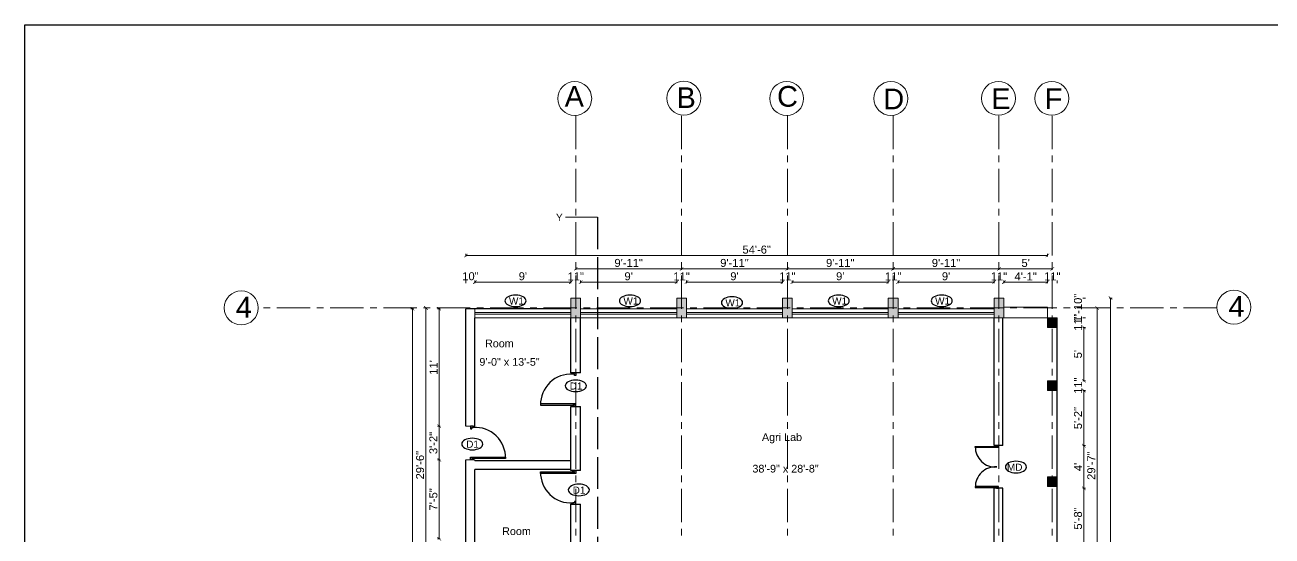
# Model space of a CAD drawing. Header units: inches. Extents: x -6800 to 96653, y -25814 to 17379.
# Drawn here: x 71312 to 72715, y -5729 to -5153 of the extents above; entities that cross this region are included whole.
import ezdxf

# ---------------------------------------------------------------- set-up
doc = ezdxf.new("R2010")
doc.units = ezdxf.units.IN
doc.header["$MEASUREMENT"] = 0
doc.header["$PDMODE"] = 34
doc.linetypes.add('ACAD_ISO02W100', pattern=[15, 12, -3])
doc.linetypes.add('CENTER', pattern=[2, 1.25, -0.25, 0.25, -0.25])
for name, color, linetype, lineweight in [('Cent line', 54, 'CENTER', 9), ('dimension', 50, 'Continuous', 20), ('dimension @ 1', 50, 'Continuous', 20), ('Door', 20, 'Continuous', 20), ('passage', 42, 'Continuous', 20), ('Sec line', 7, 'ACAD_ISO02W100', 13), ('Stairs', 60, 'Continuous', 13), ('text', 31, 'Continuous', 13), ('Wall', 90, 'Continuous', 30), ('Win ele', 211, 'Continuous', 15), ('Window', 140, 'Continuous', 13)]:
    doc.layers.add(name, color=color, linetype=linetype, lineweight=lineweight)
doc.styles.get("Standard").update_dxf_attribs({"font": 'arial.ttf'})
doc.dimstyles.get("Standard").update_dxf_attribs({"dimtxt": 7, "dimasz": 4, "dimexe": 2, "dimexo": 2, "dimgap": 2, "dimtad": 1, "dimdec": 0, "dimzin": 0, "dimdsep": 46, "dimlunit": 4, "dimtxsty": 'Standard', "dimblk": 'ARCHTICK', "dimcen": 0.25, "dimclrd": 256, "dimclre": 256, "dimclrt": 256, "dimadec": 0, "dimazin": 0, "dimtfac": 1, "dimtdec": 0, "dimtofl": 0, "dimtmove": 0, "dimatfit": 3, "dimfxl": 1, "dimfxlon": 1, "dimtolj": 1, "dimtzin": 0, "dimlwd": -1, "dimlwe": -1, "dimarcsym": 1})

# ---------------------------------------------------------------- blocks, each defined once
blk = doc.blocks.new('*D1579')
at = {"layer": 'Defpoints', "color": 0, "transparency": 16777216}
for p in [(71817.9, -5442.7), (71807.9, -5472.7), (71817.9, -5472.7)]:
    blk.add_point(p, dxfattribs=at)
at = {"layer": 'dimension', "transparency": 16777216}
for p, q in [((71807.9, -5443.7), (71807.9, -5440.7)), ((71817.9, -5443.7), (71817.9, -5440.7))]:
    blk.add_line(p, q, dxfattribs=at)
at = {"layer": 'dimension', "transparency": 16777216, "insert": (71812.9, -5436.1), "char_height": 9, "attachment_point": 5}
blk.add_mtext('\\A1;10"', dxfattribs=at)
blk = doc.blocks.new('_ArchTick')
at = {"color": 0, "linetype": 'ByBlock', "const_width": 0.15}
blk.add_lwpolyline([(-0.5, -0.5), (0.5, 0.5)], dxfattribs=at)
blk = doc.blocks.new('*D1578')
at = {"layer": 'Defpoints', "color": 0, "transparency": 16777216}
for p in [(71925.9, -5442.7), (71925.9, -5460.7), (71817.9, -5472.7)]:
    blk.add_point(p, dxfattribs=at)
at = {"layer": 'dimension', "transparency": 16777216}
for p, q in [((71817.9, -5443.7), (71817.9, -5440.7)), ((71925.9, -5443.7), (71925.9, -5440.7)), ((71817.9, -5442.7), (71925.9, -5442.7))]:
    blk.add_line(p, q, dxfattribs=at)
at = {"layer": 'dimension', "transparency": 16777216, "xscale": 4, "yscale": 4, "zscale": 4}
for p, rotation in [((71817.9, -5442.7), 179.9999999998958), ((71925.9, -5442.7), 359.9999999998958)]:
    blk.add_blockref('_ArchTick', p, dxfattribs=dict(at, rotation=rotation))
at = {"layer": 'dimension', "transparency": 16777216, "insert": (71871.9, -5436.1), "char_height": 9, "attachment_point": 5}
blk.add_mtext("\\A1;9'", dxfattribs=at)
blk = doc.blocks.new('*D1577')
at = {"layer": 'Defpoints', "color": 0, "transparency": 16777216}
for p in [(71936.9, -5442.7), (71925.9, -5460.7), (71936.9, -5460.7)]:
    blk.add_point(p, dxfattribs=at)
at = {"layer": 'dimension', "transparency": 16777216}
for p, q in [((71925.9, -5443.7), (71925.9, -5440.7)), ((71936.9, -5443.7), (71936.9, -5440.7))]:
    blk.add_line(p, q, dxfattribs=at)
at = {"layer": 'dimension', "transparency": 16777216, "insert": (71931.4, -5436.2), "char_height": 9, "attachment_point": 5}
blk.add_mtext('\\A1;11"', dxfattribs=at)
blk = doc.blocks.new('*D1576')
at = {"layer": 'Defpoints', "color": 0, "transparency": 16777216}
for p in [(72044.9, -5442.7), (71936.9, -5460.7), (72044.9, -5460.7)]:
    blk.add_point(p, dxfattribs=at)
at = {"layer": 'dimension', "transparency": 16777216}
for p, q in [((71936.9, -5443.7), (71936.9, -5440.7)), ((72044.9, -5443.7), (72044.9, -5440.7)), ((71936.9, -5442.7), (72044.9, -5442.7))]:
    blk.add_line(p, q, dxfattribs=at)
at = {"layer": 'dimension', "transparency": 16777216, "xscale": 4, "yscale": 4, "zscale": 4}
for p, rotation in [((71936.9, -5442.7), 179.9999999998958), ((72044.9, -5442.7), 359.9999999998958)]:
    blk.add_blockref('_ArchTick', p, dxfattribs=dict(at, rotation=rotation))
at = {"layer": 'dimension', "transparency": 16777216, "insert": (71990.9, -5436.1), "char_height": 9, "attachment_point": 5}
blk.add_mtext("\\A1;9'", dxfattribs=at)
blk = doc.blocks.new('*D1575')
at = {"layer": 'Defpoints', "color": 0, "transparency": 16777216}
for p in [(72055.9, -5442.7), (72044.9, -5460.7), (72055.9, -5460.7)]:
    blk.add_point(p, dxfattribs=at)
at = {"layer": 'dimension', "transparency": 16777216}
for p, q in [((72044.9, -5443.7), (72044.9, -5440.7)), ((72055.9, -5443.7), (72055.9, -5440.7))]:
    blk.add_line(p, q, dxfattribs=at)
at = {"layer": 'dimension', "transparency": 16777216, "insert": (72050.4, -5436.2), "char_height": 9, "attachment_point": 5}
blk.add_mtext('\\A1;11"', dxfattribs=at)
blk = doc.blocks.new('*D1574')
at = {"layer": 'Defpoints', "color": 0, "transparency": 16777216}
for p in [(72163.9, -5442.7), (72055.9, -5460.7), (72163.9, -5460.7)]:
    blk.add_point(p, dxfattribs=at)
at = {"layer": 'dimension', "transparency": 16777216}
for p, q in [((72055.9, -5443.7), (72055.9, -5440.7)), ((72163.9, -5443.7), (72163.9, -5440.7)), ((72055.9, -5442.7), (72163.9, -5442.7))]:
    blk.add_line(p, q, dxfattribs=at)
at = {"layer": 'dimension', "transparency": 16777216, "xscale": 4, "yscale": 4, "zscale": 4}
for p, rotation in [((72055.9, -5442.7), 179.9999999998958), ((72163.9, -5442.7), 359.9999999998958)]:
    blk.add_blockref('_ArchTick', p, dxfattribs=dict(at, rotation=rotation))
at = {"layer": 'dimension', "transparency": 16777216, "insert": (72109.9, -5436.1), "char_height": 9, "attachment_point": 5}
blk.add_mtext("\\A1;9'", dxfattribs=at)
blk = doc.blocks.new('*D1573')
at = {"layer": 'Defpoints', "color": 0, "transparency": 16777216}
for p in [(72174.9, -5442.7), (72163.9, -5460.7), (72174.9, -5460.7)]:
    blk.add_point(p, dxfattribs=at)
at = {"layer": 'dimension', "transparency": 16777216}
for p, q in [((72163.9, -5443.7), (72163.9, -5440.7)), ((72174.9, -5443.7), (72174.9, -5440.7))]:
    blk.add_line(p, q, dxfattribs=at)
at = {"layer": 'dimension', "transparency": 16777216, "insert": (72169.4, -5436.2), "char_height": 9, "attachment_point": 5}
blk.add_mtext('\\A1;11"', dxfattribs=at)
blk = doc.blocks.new('*D1572')
at = {"layer": 'Defpoints', "color": 0, "transparency": 16777216}
for p in [(72282.9, -5442.7), (72174.9, -5460.7), (72282.9, -5460.7)]:
    blk.add_point(p, dxfattribs=at)
at = {"layer": 'dimension', "transparency": 16777216}
for p, q in [((72174.9, -5443.7), (72174.9, -5440.7)), ((72282.9, -5443.7), (72282.9, -5440.7)), ((72174.9, -5442.7), (72282.9, -5442.7))]:
    blk.add_line(p, q, dxfattribs=at)
at = {"layer": 'dimension', "transparency": 16777216, "xscale": 4, "yscale": 4, "zscale": 4}
for p, rotation in [((72174.9, -5442.7), 179.9999999998958), ((72282.9, -5442.7), 359.9999999998958)]:
    blk.add_blockref('_ArchTick', p, dxfattribs=dict(at, rotation=rotation))
at = {"layer": 'dimension', "transparency": 16777216, "insert": (72228.9, -5436.1), "char_height": 9, "attachment_point": 5}
blk.add_mtext("\\A1;9'", dxfattribs=at)
blk = doc.blocks.new('*D1571')
at = {"layer": 'Defpoints', "color": 0, "transparency": 16777216}
for p in [(72293.9, -5442.7), (72282.9, -5460.7), (72293.9, -5460.7)]:
    blk.add_point(p, dxfattribs=at)
at = {"layer": 'dimension', "transparency": 16777216}
for p, q in [((72282.9, -5443.7), (72282.9, -5440.7)), ((72293.9, -5443.7), (72293.9, -5440.7))]:
    blk.add_line(p, q, dxfattribs=at)
at = {"layer": 'dimension', "transparency": 16777216, "insert": (72288.4, -5436.2), "char_height": 9, "attachment_point": 5}
blk.add_mtext('\\A1;11"', dxfattribs=at)
blk = doc.blocks.new('*D1570')
at = {"layer": 'Defpoints', "color": 0, "transparency": 16777216}
for p in [(72401.9, -5442.7), (72293.9, -5460.7), (72401.9, -5460.7)]:
    blk.add_point(p, dxfattribs=at)
at = {"layer": 'dimension', "transparency": 16777216}
for p, q in [((72293.9, -5443.7), (72293.9, -5440.7)), ((72401.9, -5443.7), (72401.9, -5440.7)), ((72293.9, -5442.7), (72401.9, -5442.7))]:
    blk.add_line(p, q, dxfattribs=at)
at = {"layer": 'dimension', "transparency": 16777216, "xscale": 4, "yscale": 4, "zscale": 4}
for p, rotation in [((72293.9, -5442.7), 179.9999999998958), ((72401.9, -5442.7), 359.9999999998958)]:
    blk.add_blockref('_ArchTick', p, dxfattribs=dict(at, rotation=rotation))
at = {"layer": 'dimension', "transparency": 16777216, "insert": (72347.9, -5436.1), "char_height": 9, "attachment_point": 5}
blk.add_mtext("\\A1;9'", dxfattribs=at)
blk = doc.blocks.new('*D1569')
at = {"layer": 'Defpoints', "color": 0, "transparency": 16777216}
for p in [(72412.9, -5442.7), (72401.9, -5460.7), (72412.9, -5460.7)]:
    blk.add_point(p, dxfattribs=at)
at = {"layer": 'dimension', "transparency": 16777216}
for p, q in [((72401.9, -5443.7), (72401.9, -5440.7)), ((72412.9, -5443.7), (72412.9, -5440.7))]:
    blk.add_line(p, q, dxfattribs=at)
at = {"layer": 'dimension', "transparency": 16777216, "insert": (72407.4, -5436.2), "char_height": 9, "attachment_point": 5}
blk.add_mtext('\\A1;11"', dxfattribs=at)
blk = doc.blocks.new('*D1568')
at = {"layer": 'Defpoints', "color": 0, "transparency": 16777216}
for p in [(72461.9, -5442.7), (72412.9, -5460.7), (72461.9, -5470.7)]:
    blk.add_point(p, dxfattribs=at)
at = {"layer": 'dimension', "transparency": 16777216}
for p, q in [((72412.9, -5443.7), (72412.9, -5440.7)), ((72461.9, -5443.7), (72461.9, -5440.7)), ((72412.9, -5442.7), (72461.9, -5442.7))]:
    blk.add_line(p, q, dxfattribs=at)
at = {"layer": 'dimension', "transparency": 16777216, "xscale": 4, "yscale": 4, "zscale": 4}
for p, rotation in [((72412.9, -5442.7), 179.9999999998958), ((72461.9, -5442.7), 359.9999999998958)]:
    blk.add_blockref('_ArchTick', p, dxfattribs=dict(at, rotation=rotation))
at = {"layer": 'dimension', "transparency": 16777216, "insert": (72437.4, -5436.2), "char_height": 9, "attachment_point": 5}
blk.add_mtext('\\A1;4\'-1"', dxfattribs=at)
blk = doc.blocks.new('*D1567')
at = {"layer": 'Defpoints', "color": 0, "transparency": 16777216}
for p in [(72472.9, -5442.7), (72461.9, -5470.7), (72472.9, -5482.7)]:
    blk.add_point(p, dxfattribs=at)
at = {"layer": 'dimension', "transparency": 16777216}
for p, q in [((72461.9, -5443.7), (72461.9, -5440.7)), ((72472.9, -5443.7), (72472.9, -5440.7))]:
    blk.add_line(p, q, dxfattribs=at)
at = {"layer": 'dimension', "transparency": 16777216, "insert": (72467.4, -5436.2), "char_height": 9, "attachment_point": 5}
blk.add_mtext('\\A1;11"', dxfattribs=at)
blk = doc.blocks.new('*D1566')
at = {"layer": 'Defpoints', "color": 0, "transparency": 16777216}
for p in [(72050.4, -5427.7), (71931.4, -5460.7), (72050.4, -5460.7)]:
    blk.add_point(p, dxfattribs=at)
at = {"layer": 'dimension', "transparency": 16777216}
for p, q in [((71931.4, -5428.7), (71931.4, -5425.7)), ((71931.4, -5427.7), (72050.4, -5427.7)), ((72050.4, -5428.7), (72050.4, -5425.7))]:
    blk.add_line(p, q, dxfattribs=at)
at = {"layer": 'dimension', "transparency": 16777216, "xscale": 4, "yscale": 4, "zscale": 4, "rotation": 180}
blk.add_blockref('_ArchTick', (71931.4, -5427.7), dxfattribs=at)
at = {"layer": 'dimension', "transparency": 16777216, "xscale": 4, "yscale": 4, "zscale": 4}
blk.add_blockref('_ArchTick', (72050.4, -5427.7), dxfattribs=at)
at = {"layer": 'dimension', "transparency": 16777216, "insert": (71990.9, -5421.1), "char_height": 9, "attachment_point": 5}
blk.add_mtext('\\A1;9\'-11"', dxfattribs=at)
blk = doc.blocks.new('*D1565')
at = {"layer": 'Defpoints', "color": 0, "transparency": 16777216}
for p in [(72169.4, -5427.7), (72050.4, -5460.7), (72169.4, -5460.7)]:
    blk.add_point(p, dxfattribs=at)
at = {"layer": 'dimension', "transparency": 16777216}
for p, q in [((72050.4, -5428.7), (72050.4, -5425.7)), ((72050.4, -5427.7), (72169.4, -5427.7)), ((72169.4, -5428.7), (72169.4, -5425.7))]:
    blk.add_line(p, q, dxfattribs=at)
at = {"layer": 'dimension', "transparency": 16777216, "xscale": 4, "yscale": 4, "zscale": 4, "rotation": 180}
blk.add_blockref('_ArchTick', (72050.4, -5427.7), dxfattribs=at)
at = {"layer": 'dimension', "transparency": 16777216, "xscale": 4, "yscale": 4, "zscale": 4}
blk.add_blockref('_ArchTick', (72169.4, -5427.7), dxfattribs=at)
at = {"layer": 'dimension', "transparency": 16777216, "insert": (72109.9, -5421.1), "char_height": 9, "attachment_point": 5}
blk.add_mtext('\\A1;9\'-11"', dxfattribs=at)
blk = doc.blocks.new('*D1564')
at = {"layer": 'Defpoints', "color": 0, "transparency": 16777216}
for p in [(72288.4, -5427.7), (72169.4, -5460.7), (72288.4, -5460.7)]:
    blk.add_point(p, dxfattribs=at)
at = {"layer": 'dimension', "transparency": 16777216}
for p, q in [((72169.4, -5428.7), (72169.4, -5425.7)), ((72169.4, -5427.7), (72288.4, -5427.7)), ((72288.4, -5428.7), (72288.4, -5425.7))]:
    blk.add_line(p, q, dxfattribs=at)
at = {"layer": 'dimension', "transparency": 16777216, "xscale": 4, "yscale": 4, "zscale": 4, "rotation": 180}
blk.add_blockref('_ArchTick', (72169.4, -5427.7), dxfattribs=at)
at = {"layer": 'dimension', "transparency": 16777216, "xscale": 4, "yscale": 4, "zscale": 4}
blk.add_blockref('_ArchTick', (72288.4, -5427.7), dxfattribs=at)
at = {"layer": 'dimension', "transparency": 16777216, "insert": (72228.9, -5421.1), "char_height": 9, "attachment_point": 5}
blk.add_mtext('\\A1;9\'-11"', dxfattribs=at)
blk = doc.blocks.new('*D1563')
at = {"layer": 'Defpoints', "color": 0, "transparency": 16777216}
for p in [(72407.4, -5427.7), (72288.4, -5460.7), (72407.4, -5460.7)]:
    blk.add_point(p, dxfattribs=at)
at = {"layer": 'dimension', "transparency": 16777216}
for p, q in [((72288.4, -5428.7), (72288.4, -5425.7)), ((72288.4, -5427.7), (72407.4, -5427.7)), ((72407.4, -5428.7), (72407.4, -5425.7))]:
    blk.add_line(p, q, dxfattribs=at)
at = {"layer": 'dimension', "transparency": 16777216, "xscale": 4, "yscale": 4, "zscale": 4, "rotation": 180}
blk.add_blockref('_ArchTick', (72288.4, -5427.7), dxfattribs=at)
at = {"layer": 'dimension', "transparency": 16777216, "xscale": 4, "yscale": 4, "zscale": 4}
blk.add_blockref('_ArchTick', (72407.4, -5427.7), dxfattribs=at)
at = {"layer": 'dimension', "transparency": 16777216, "insert": (72347.9, -5421.1), "char_height": 9, "attachment_point": 5}
blk.add_mtext('\\A1;9\'-11"', dxfattribs=at)
blk = doc.blocks.new('*D1562')
at = {"layer": 'Defpoints', "color": 0, "transparency": 16777216}
for p in [(72467.4, -5427.7), (72407.4, -5460.7), (72467.4, -5482.7)]:
    blk.add_point(p, dxfattribs=at)
at = {"layer": 'dimension', "transparency": 16777216}
for p, q in [((72407.4, -5428.7), (72407.4, -5425.7)), ((72407.4, -5427.7), (72467.4, -5427.7)), ((72467.4, -5428.7), (72467.4, -5425.7))]:
    blk.add_line(p, q, dxfattribs=at)
at = {"layer": 'dimension', "transparency": 16777216, "xscale": 4, "yscale": 4, "zscale": 4, "rotation": 180}
blk.add_blockref('_ArchTick', (72407.4, -5427.7), dxfattribs=at)
at = {"layer": 'dimension', "transparency": 16777216, "xscale": 4, "yscale": 4, "zscale": 4}
blk.add_blockref('_ArchTick', (72467.4, -5427.7), dxfattribs=at)
at = {"layer": 'dimension', "transparency": 16777216, "insert": (72437.4, -5421.1), "char_height": 9, "attachment_point": 5}
blk.add_mtext("\\A1;5'", dxfattribs=at)
blk = doc.blocks.new('*D1561')
at = {"layer": 'Defpoints', "color": 0, "transparency": 16777216}
for p in [(72461.9, -5412.7), (71807.9, -5472.7), (72461.9, -5470.7)]:
    blk.add_point(p, dxfattribs=at)
at = {"layer": 'dimension', "transparency": 16777216}
for p, q in [((71807.9, -5413.7), (71807.9, -5410.7)), ((71807.9, -5412.7), (72461.9, -5412.7)), ((72461.9, -5413.7), (72461.9, -5410.7))]:
    blk.add_line(p, q, dxfattribs=at)
at = {"layer": 'dimension', "transparency": 16777216, "xscale": 4, "yscale": 4, "zscale": 4, "rotation": 180}
blk.add_blockref('_ArchTick', (71807.9, -5412.7), dxfattribs=at)
at = {"layer": 'dimension', "transparency": 16777216, "xscale": 4, "yscale": 4, "zscale": 4}
blk.add_blockref('_ArchTick', (72461.9, -5412.7), dxfattribs=at)
at = {"layer": 'dimension', "transparency": 16777216, "insert": (72134.9, -5406.1), "char_height": 9, "attachment_point": 5}
blk.add_mtext('\\A1;54\'-6"', dxfattribs=at)
blk = doc.blocks.new('*D1560')
at = {"layer": 'Defpoints', "color": 0, "transparency": 16777216}
for p in [(72412.9, -5460.7), (72412.9, -5482.7), (72502.9, -5482.7)]:
    blk.add_point(p, dxfattribs=at)
at = {"layer": 'dimension', "transparency": 16777216}
for p, q in [((72501.9, -5460.7), (72504.9, -5460.7)), ((72501.9, -5482.7), (72504.9, -5482.7))]:
    blk.add_line(p, q, dxfattribs=at)
at = {"layer": 'dimension', "transparency": 16777216, "insert": (72496.3, -5471.7), "char_height": 9, "attachment_point": 5, "rotation": 90}
blk.add_mtext('\\A1;1\'-10"', dxfattribs=at)
blk = doc.blocks.new('*D1559')
at = {"layer": 'Defpoints', "color": 0, "transparency": 16777216}
for p in [(72412.9, -5482.7), (72472.9, -5493.7), (72502.9, -5493.7)]:
    blk.add_point(p, dxfattribs=at)
at = {"layer": 'dimension', "transparency": 16777216}
for p, q in [((72501.9, -5482.7), (72504.9, -5482.7)), ((72501.9, -5493.7), (72504.9, -5493.7))]:
    blk.add_line(p, q, dxfattribs=at)
at = {"layer": 'dimension', "transparency": 16777216, "insert": (72496.4, -5488.2), "char_height": 9, "attachment_point": 5, "rotation": 90}
blk.add_mtext('\\A1;11"', dxfattribs=at)
blk = doc.blocks.new('*D1558')
at = {"layer": 'Defpoints', "color": 0, "transparency": 16777216}
for p in [(72472.9, -5493.7), (72472.9, -5553.7), (72502.9, -5553.7)]:
    blk.add_point(p, dxfattribs=at)
at = {"layer": 'dimension', "transparency": 16777216}
for p, q in [((72501.9, -5493.7), (72504.9, -5493.7)), ((72502.9, -5493.7), (72502.9, -5553.7)), ((72501.9, -5553.7), (72504.9, -5553.7))]:
    blk.add_line(p, q, dxfattribs=at)
at = {"layer": 'dimension', "transparency": 16777216, "xscale": 4, "yscale": 4, "zscale": 4}
for p, rotation in [((72502.9, -5493.7), 90), ((72502.9, -5553.7), 270)]:
    blk.add_blockref('_ArchTick', p, dxfattribs=dict(at, rotation=rotation))
at = {"layer": 'dimension', "transparency": 16777216, "insert": (72496.3, -5523.7), "char_height": 9, "attachment_point": 5, "rotation": 90}
blk.add_mtext("\\A1;5'", dxfattribs=at)
blk = doc.blocks.new('*D1557')
at = {"layer": 'Defpoints', "color": 0, "transparency": 16777216}
for p in [(72472.9, -5553.7), (72472.9, -5564.7), (72502.9, -5564.7)]:
    blk.add_point(p, dxfattribs=at)
at = {"layer": 'dimension', "transparency": 16777216}
for p, q in [((72501.9, -5553.7), (72504.9, -5553.7)), ((72501.9, -5564.7), (72504.9, -5564.7))]:
    blk.add_line(p, q, dxfattribs=at)
at = {"layer": 'dimension', "transparency": 16777216, "insert": (72496.4, -5559.2), "char_height": 9, "attachment_point": 5, "rotation": 90}
blk.add_mtext('\\A1;11"', dxfattribs=at)
blk = doc.blocks.new('*D1556')
at = {"layer": 'Defpoints', "color": 0, "transparency": 16777216}
for p in [(72472.9, -5564.7), (72411.9, -5626.7), (72502.9, -5626.7)]:
    blk.add_point(p, dxfattribs=at)
at = {"layer": 'dimension', "transparency": 16777216}
for p, q in [((72501.9, -5564.7), (72504.9, -5564.7)), ((72502.9, -5564.7), (72502.9, -5626.7)), ((72501.9, -5626.7), (72504.9, -5626.7))]:
    blk.add_line(p, q, dxfattribs=at)
at = {"layer": 'dimension', "transparency": 16777216, "xscale": 4, "yscale": 4, "zscale": 4}
for p, rotation in [((72502.9, -5564.7), 90), ((72502.9, -5626.7), 270)]:
    blk.add_blockref('_ArchTick', p, dxfattribs=dict(at, rotation=rotation))
at = {"layer": 'dimension', "transparency": 16777216, "insert": (72496.3, -5595.7), "char_height": 9, "attachment_point": 5, "rotation": 90}
blk.add_mtext('\\A1;5\'-2"', dxfattribs=at)
blk = doc.blocks.new('*D1555')
at = {"layer": 'Defpoints', "color": 0, "transparency": 16777216}
for p in [(72411.9, -5626.7), (72411.9, -5674.7), (72502.9, -5674.7)]:
    blk.add_point(p, dxfattribs=at)
at = {"layer": 'dimension', "transparency": 16777216}
for p, q in [((72501.9, -5626.7), (72504.9, -5626.7)), ((72502.9, -5626.7), (72502.9, -5674.7)), ((72501.9, -5674.7), (72504.9, -5674.7))]:
    blk.add_line(p, q, dxfattribs=at)
at = {"layer": 'dimension', "transparency": 16777216, "xscale": 4, "yscale": 4, "zscale": 4}
for p, rotation in [((72502.9, -5626.7), 90), ((72502.9, -5674.7), 270)]:
    blk.add_blockref('_ArchTick', p, dxfattribs=dict(at, rotation=rotation))
at = {"layer": 'dimension', "transparency": 16777216, "insert": (72496.4, -5650.7), "char_height": 9, "attachment_point": 5, "rotation": 90}
blk.add_mtext("\\A1;4'", dxfattribs=at)
blk = doc.blocks.new('*D1554')
at = {"layer": 'Defpoints', "color": 0, "transparency": 16777216}
for p in [(72411.9, -5674.7), (72411.9, -5742.7), (72502.9, -5742.7)]:
    blk.add_point(p, dxfattribs=at)
at = {"layer": 'dimension', "transparency": 16777216}
for p, q in [((72501.9, -5674.7), (72504.9, -5674.7)), ((72502.9, -5674.7), (72502.9, -5742.7)), ((72501.9, -5742.7), (72504.9, -5742.7))]:
    blk.add_line(p, q, dxfattribs=at)
at = {"layer": 'dimension', "transparency": 16777216, "xscale": 4, "yscale": 4, "zscale": 4}
for p, rotation in [((72502.9, -5674.7), 90), ((72502.9, -5742.7), 270)]:
    blk.add_blockref('_ArchTick', p, dxfattribs=dict(at, rotation=rotation))
at = {"layer": 'dimension', "transparency": 16777216, "insert": (72496.3, -5708.7), "char_height": 9, "attachment_point": 5, "rotation": 90}
blk.add_mtext('\\A1;5\'-8"', dxfattribs=at)
blk = doc.blocks.new('*D1539')
at = {"layer": 'Defpoints', "color": 0, "transparency": 16777216}
for p in [(72412.9, -5471.7), (72412.4, -5826.7), (72517.9, -5826.7)]:
    blk.add_point(p, dxfattribs=at)
at = {"layer": 'dimension', "transparency": 16777216}
for p, q in [((72516.9, -5471.7), (72519.9, -5471.7)), ((72517.9, -5471.7), (72517.9, -5826.7)), ((72516.9, -5826.7), (72519.9, -5826.7))]:
    blk.add_line(p, q, dxfattribs=at)
at = {"layer": 'dimension', "transparency": 16777216, "xscale": 4, "yscale": 4, "zscale": 4}
for p, rotation in [((72517.9, -5471.7), 90), ((72517.9, -5826.7), 270)]:
    blk.add_blockref('_ArchTick', p, dxfattribs=dict(at, rotation=rotation))
at = {"layer": 'dimension', "transparency": 16777216, "insert": (72511.3, -5649.2), "char_height": 9, "attachment_point": 5, "rotation": 90}
blk.add_mtext('\\A1;29\'-7"', dxfattribs=at)
blk = doc.blocks.new('*D1536')
at = {"layer": 'Defpoints', "color": 0, "transparency": 16777216}
for p in [(72412.9, -5460.7), (72412.9, -6548.2), (72532.9, -6548.2)]:
    blk.add_point(p, dxfattribs=at)
at = {"layer": 'dimension', "transparency": 16777216}
for p, q in [((72531.9, -5460.7), (72534.9, -5460.7)), ((72532.9, -5460.7), (72532.9, -6548.2)), ((72531.9, -6548.2), (72534.9, -6548.2))]:
    blk.add_line(p, q, dxfattribs=at)
at = {"layer": 'dimension', "transparency": 16777216, "xscale": 4, "yscale": 4, "zscale": 4}
for p, rotation in [((72532.9, -5460.7), 90), ((72532.9, -6548.2), 270)]:
    blk.add_blockref('_ArchTick', p, dxfattribs=dict(at, rotation=rotation))
at = {"layer": 'dimension', "transparency": 16777216, "insert": (72526.3, -6004.5), "char_height": 9, "attachment_point": 5, "rotation": 90}
blk.add_mtext('\\A1;90\'-8"', dxfattribs=at)
blk = doc.blocks.new('*D1535')
at = {"layer": 'Defpoints', "color": 0, "transparency": 16777216}
for p in [(71807.9, -5472.7), (71777.9, -5604.7), (71807.9, -5604.7)]:
    blk.add_point(p, dxfattribs=at)
at = {"layer": 'dimension', "transparency": 16777216}
for p, q in [((71778.9, -5472.7), (71775.9, -5472.7)), ((71777.9, -5472.7), (71777.9, -5604.7)), ((71778.9, -5604.7), (71775.9, -5604.7))]:
    blk.add_line(p, q, dxfattribs=at)
at = {"layer": 'dimension', "transparency": 16777216, "xscale": 4, "yscale": 4, "zscale": 4}
for p, rotation in [((71777.9, -5472.7), 90), ((71777.9, -5604.7), 270)]:
    blk.add_blockref('_ArchTick', p, dxfattribs=dict(at, rotation=rotation))
at = {"layer": 'dimension', "transparency": 16777216, "insert": (71771.4, -5538.7), "char_height": 9, "attachment_point": 5, "rotation": 90}
blk.add_mtext("\\A1;11'", dxfattribs=at)
blk = doc.blocks.new('*D1534')
at = {"layer": 'Defpoints', "color": 0, "transparency": 16777216}
for p in [(71807.9, -5604.7), (71777.9, -5642.7), (71807.9, -5642.7)]:
    blk.add_point(p, dxfattribs=at)
at = {"layer": 'dimension', "transparency": 16777216}
for p, q in [((71778.9, -5604.7), (71775.9, -5604.7)), ((71777.9, -5604.7), (71777.9, -5642.7)), ((71778.9, -5642.7), (71775.9, -5642.7))]:
    blk.add_line(p, q, dxfattribs=at)
at = {"layer": 'dimension', "transparency": 16777216, "xscale": 4, "yscale": 4, "zscale": 4}
for p, rotation in [((71777.9, -5604.7), 90), ((71777.9, -5642.7), 270)]:
    blk.add_blockref('_ArchTick', p, dxfattribs=dict(at, rotation=rotation))
at = {"layer": 'dimension', "transparency": 16777216, "insert": (71771.3, -5623.7), "char_height": 9, "attachment_point": 5, "rotation": 90}
blk.add_mtext('\\A1;3\'-2"', dxfattribs=at)
blk = doc.blocks.new('*D1533')
at = {"layer": 'Defpoints', "color": 0, "transparency": 16777216}
for p in [(71807.9, -5642.7), (71777.9, -5731.7), (71807.9, -5731.7)]:
    blk.add_point(p, dxfattribs=at)
at = {"layer": 'dimension', "transparency": 16777216}
for p, q in [((71778.9, -5642.7), (71775.9, -5642.7)), ((71777.9, -5642.7), (71777.9, -5731.7)), ((71778.9, -5731.7), (71775.9, -5731.7))]:
    blk.add_line(p, q, dxfattribs=at)
at = {"layer": 'dimension', "transparency": 16777216, "xscale": 4, "yscale": 4, "zscale": 4}
for p, rotation in [((71777.9, -5642.7), 90), ((71777.9, -5731.7), 270)]:
    blk.add_blockref('_ArchTick', p, dxfattribs=dict(at, rotation=rotation))
at = {"layer": 'dimension', "transparency": 16777216, "insert": (71771.3, -5687.2), "char_height": 9, "attachment_point": 5, "rotation": 90}
blk.add_mtext('\\A1;7\'-5"', dxfattribs=at)
blk = doc.blocks.new('*D1522')
at = {"layer": 'Defpoints', "color": 0, "transparency": 16777216}
for p in [(71931.4, -5471.7), (71762.9, -5825.7), (71931.4, -5825.7)]:
    blk.add_point(p, dxfattribs=at)
at = {"layer": 'dimension', "transparency": 16777216}
for p, q in [((71763.9, -5471.7), (71760.9, -5471.7)), ((71762.9, -5471.7), (71762.9, -5825.7)), ((71763.9, -5825.7), (71760.9, -5825.7))]:
    blk.add_line(p, q, dxfattribs=at)
at = {"layer": 'dimension', "transparency": 16777216, "xscale": 4, "yscale": 4, "zscale": 4}
for p, rotation in [((71762.9, -5471.7), 90), ((71762.9, -5825.7), 270)]:
    blk.add_blockref('_ArchTick', p, dxfattribs=dict(at, rotation=rotation))
at = {"layer": 'dimension', "transparency": 16777216, "insert": (71756.3, -5648.7), "char_height": 9, "attachment_point": 5, "rotation": 90}
blk.add_mtext('\\A1;29\'-6"', dxfattribs=at)
blk = doc.blocks.new('*D1519')
at = {"layer": 'Defpoints', "color": 0, "transparency": 16777216}
for p in [(71807.9, -5472.7), (71747.9, -6535.7), (71807.9, -6535.7)]:
    blk.add_point(p, dxfattribs=at)
at = {"layer": 'dimension', "transparency": 16777216}
for p, q in [((71748.9, -5472.7), (71745.9, -5472.7)), ((71747.9, -5472.7), (71747.9, -6535.7)), ((71748.9, -6535.7), (71745.9, -6535.7))]:
    blk.add_line(p, q, dxfattribs=at)
at = {"layer": 'dimension', "transparency": 16777216, "xscale": 4, "yscale": 4, "zscale": 4}
for p, rotation in [((71747.9, -5472.7), 90), ((71747.9, -6535.7), 270)]:
    blk.add_blockref('_ArchTick', p, dxfattribs=dict(at, rotation=rotation))
at = {"layer": 'dimension', "transparency": 16777216, "insert": (71741.3, -6004.2), "char_height": 9, "attachment_point": 5, "rotation": 90}
blk.add_mtext('\\A1;88\'-7"', dxfattribs=at)

msp = doc.modelspace()

# ---------------------------------------------------------------- hatches: boundary and pattern name
at = {"lineweight": 25, "transparency": 33554508}
h = msp.add_hatch(color=4, dxfattribs=at)
h.dxf.hatch_style = 1
h.paths.add_polyline_path([(71929.8, -5546.3), (71929.8, -5547.9), (71931.4, -5547.9), (71931.4, -5544.7), (71928.2, -5544.7), (71928.2, -5546.3)])
h.paths.add_polyline_path([(71929.8, -5581.1), (71928.2, -5581.1), (71928.2, -5582.7), (71931.4, -5582.7), (71931.4, -5579.5), (71929.8, -5579.5)])
h = msp.add_hatch(color=4, dxfattribs=at)
h.dxf.hatch_style = 1
h.paths.add_polyline_path([(71814.5, -5606.3), (71814.5, -5607.9), (71812.9, -5607.9), (71812.9, -5604.7), (71816, -5604.7), (71816, -5606.3)])
h.paths.add_polyline_path([(71814.5, -5641.1), (71816, -5641.1), (71816, -5642.7), (71812.9, -5642.7), (71812.9, -5639.5), (71814.5, -5639.5)])
h = msp.add_hatch(color=4, dxfattribs=at)
h.dxf.hatch_style = 1
h.paths.add_polyline_path([(71929.8, -5691.1), (71929.8, -5689.5), (71931.4, -5689.5), (71931.4, -5692.7), (71928.2, -5692.7), (71928.2, -5691.1)])
h.paths.add_polyline_path([(71929.8, -5656.3), (71928.2, -5656.3), (71928.2, -5654.7), (71931.4, -5654.7), (71931.4, -5657.9), (71929.8, -5657.9)])
at = {"layer": 'Win ele', "transparency": 33554526}
h = msp.add_hatch(color=256, dxfattribs=at)
h.dxf.hatch_style = 1
h.paths.add_polyline_path([(71925.9, -5482.7), (71936.9, -5482.7), (71936.9, -5460.7), (71925.9, -5460.7)])
h = msp.add_hatch(color=256, dxfattribs=at)
h.dxf.hatch_style = 1
h.paths.add_polyline_path([(72044.9, -5482.7), (72055.9, -5482.7), (72055.9, -5460.7), (72044.9, -5460.7)])
h = msp.add_hatch(color=256, dxfattribs=at)
h.dxf.hatch_style = 1
h.paths.add_polyline_path([(72163.9, -5482.7), (72174.9, -5482.7), (72174.9, -5460.7), (72163.9, -5460.7)])
h = msp.add_hatch(color=256, dxfattribs=at)
h.dxf.hatch_style = 1
h.paths.add_polyline_path([(72282.9, -5482.7), (72293.9, -5482.7), (72293.9, -5460.7), (72282.9, -5460.7)])
h = msp.add_hatch(color=256, dxfattribs=at)
h.dxf.hatch_style = 1
h.paths.add_polyline_path([(72401.9, -5482.7), (72412.9, -5482.7), (72412.9, -5460.7), (72401.9, -5460.7)])
h = msp.add_hatch(color=256, dxfattribs=at)
h.dxf.hatch_style = 1
h.paths.add_polyline_path([(72461.9, -5482.7), (72461.9, -5493.7), (72472.9, -5493.7), (72472.9, -5482.7)])
h = msp.add_hatch(color=256, dxfattribs=at)
h.dxf.hatch_style = 1
h.paths.add_polyline_path([(72461.9, -5553.7), (72461.9, -5564.7), (72472.9, -5564.7), (72472.9, -5553.7)])
h = msp.add_hatch(color=256, dxfattribs=at)
h.dxf.hatch_style = 1
h.paths.add_polyline_path([(72461.9, -5661.7), (72461.9, -5672.7), (72472.9, -5672.7), (72472.9, -5661.7)])

# ---------------------------------------------------------------- linework, layer by layer
at = {"transparency": 33554651}
for p, q in [((71311.9, -5153.1), (73687.9, -5153.1)), ((71311.9, -6837.9), (71311.9, -5153.1))]:
    msp.add_line(p, q, dxfattribs=at)
at = {"lineweight": 25, "transparency": 33554651}
for p, q in [((71928.2, -5544.7), (71931.4, -5544.7)), ((71928.2, -5546.3), (71928.2, -5544.7)), ((71929.8, -5546.3), (71928.2, -5546.3)), ((71929.8, -5547.9), (71929.8, -5546.3)), ((71931.4, -5547.9), (71929.8, -5547.9)), ((71931.4, -5544.7), (71931.4, -5547.9)), ((71891.8, -5579.5), (71891.8, -5581.1)), ((71929.8, -5581.1), (71928.2, -5581.1)), ((71928.2, -5581.1), (71928.2, -5582.7)), ((71928.2, -5582.7), (71931.4, -5582.7)), ((71931.4, -5579.5), (71929.8, -5579.5)), ((71929.8, -5579.5), (71929.8, -5581.1)), ((71931.4, -5582.7), (71931.4, -5579.5)), ((71816, -5604.7), (71812.9, -5604.7)), ((71812.9, -5604.7), (71812.9, -5607.9)), ((71812.9, -5607.9), (71814.5, -5607.9)), ((71814.5, -5607.9), (71814.5, -5606.3)), ((71814.5, -5606.3), (71816, -5606.3)), ((71816, -5606.3), (71816, -5604.7)), ((72380.8, -5628.8), (72380.8, -5627.7)), ((72404.8, -5626.7), (72406.9, -5626.7)), ((72404.8, -5627.7), (72404.8, -5626.7)), ((72405.8, -5627.7), (72404.8, -5627.7)), ((72405.8, -5628.8), (72405.8, -5627.7)), ((72406.9, -5628.8), (72405.8, -5628.8)), ((72406.9, -5626.7), (72406.9, -5628.8)), ((71812.9, -5642.7), (71812.9, -5639.5)), ((71812.9, -5639.5), (71814.5, -5639.5)), ((71816, -5642.7), (71812.9, -5642.7)), ((71814.5, -5639.5), (71814.5, -5641.1)), ((71814.5, -5641.1), (71816, -5641.1)), ((71816, -5641.1), (71816, -5642.7)), ((71852.5, -5639.5), (71852.5, -5641.1)), ((71891.8, -5657.9), (71891.8, -5656.3)), ((71928.2, -5654.7), (71931.4, -5654.7)), ((71928.2, -5656.3), (71928.2, -5654.7)), ((71929.8, -5656.3), (71928.2, -5656.3)), ((71929.8, -5657.9), (71929.8, -5656.3)), ((71931.4, -5657.9), (71929.8, -5657.9)), ((71931.4, -5654.7), (71931.4, -5657.9)), ((72380.8, -5672.6), (72380.8, -5673.7)), ((72405.8, -5673.7), (72404.8, -5673.7)), ((72404.8, -5673.7), (72404.8, -5674.7)), ((72404.8, -5674.7), (72406.9, -5674.7)), ((72406.9, -5672.6), (72405.8, -5672.6)), ((72405.8, -5672.6), (72405.8, -5673.7)), ((72406.9, -5674.7), (72406.9, -5672.6)), ((71929.8, -5691.1), (71928.2, -5691.1)), ((71928.2, -5691.1), (71928.2, -5692.7)), ((71928.2, -5692.7), (71931.4, -5692.7)), ((71931.4, -5689.5), (71929.8, -5689.5)), ((71929.8, -5689.5), (71929.8, -5691.1)), ((71931.4, -5692.7), (71931.4, -5689.5))]:
    msp.add_line(p, q, dxfattribs=at)
at = {"lineweight": 25, "transparency": 33554651, "extrusion": (0, 0, -1)}
for centre in [(71863.7, -5463.7), (71992.4, -5463.7), (72107.1, -5465.7), (72227.2, -5463.7), (72343, -5463.7), (71931.4, -5559.4), (71815, -5624.9), (72426.5, -5650.8), (71934.9, -5676.6)]:
    msp.add_ellipse(centre, major_axis=(-11.9, 0), ratio=0.54409, dxfattribs=at)
at = {"layer": 'Cent line', "ltscale": 30, "transparency": 33554643}
for p, q in [((71931.4, -5255.3), (71931.4, -6710.9)), ((72050.4, -5255.3), (72050.4, -6710.9)), ((72169.4, -5255.3), (72169.4, -6710.9)), ((72288.4, -5255.3), (72288.4, -6710.9)), ((72407.4, -5255.3), (72407.4, -6710.9)), ((72467.4, -5255.3), (72467.4, -6710.9)), ((72652.5, -5471.7), (71574.3, -5471.7))]:
    msp.add_line(p, q, dxfattribs=at)
at = {"layer": 'Door', "lineweight": 25, "transparency": 33554651}
for p, q in [((71929.8, -5579.5), (71891.8, -5579.5)), ((71891.8, -5581.1), (71929.8, -5581.1)), ((72380.8, -5627.7), (72405.8, -5627.7)), ((72405.8, -5628.8), (72380.8, -5628.8)), ((71814.5, -5639.5), (71852.5, -5639.5)), ((71852.5, -5641.1), (71814.5, -5641.1)), ((71891.8, -5656.3), (71929.8, -5656.3)), ((71929.8, -5657.9), (71891.8, -5657.9)), ((72405.8, -5672.6), (72380.8, -5672.6)), ((72380.8, -5673.7), (72405.8, -5673.7))]:
    msp.add_line(p, q, dxfattribs=at)
for centre, radius, start, end in [((71925.9, -5580.3), 34.1, 86.1244, 181.3295), ((71818.3, -5640.3), 34.1, 358.6705, 93.8756), ((72403.3, -5628.3), 22.5, 178.6705, 273.8756), ((72403.3, -5673.1), 22.5, 86.1244, 181.3295), ((71925.9, -5657.1), 34.1, 178.6705, 273.8756)]:
    msp.add_arc(centre, radius, start, end, dxfattribs=at)
at = {"layer": 'passage', "lineweight": 25, "transparency": 33554651}
for p, q in [((72472.9, -5553.7), (72472.9, -5493.7)), ((72472.9, -5661.7), (72472.9, -5564.7)), ((72472.9, -5769.7), (72472.9, -5672.7))]:
    msp.add_line(p, q, dxfattribs=at)
at = {"layer": 'Sec line', "lineweight": 25, "ltscale": 3, "transparency": 33554651}
msp.add_line((71955.7, -5369.5), (71955.7, -6672.5), dxfattribs=at)
at = {"layer": 'Stairs', "transparency": 33554651}
for p, q in [((72461.9, -5470.7), (72412.9, -5470.7)), ((72461.9, -5482.7), (72412.9, -5482.7)), ((72461.9, -5470.7), (72461.9, -5482.7))]:
    msp.add_line(p, q, dxfattribs=at)
at = {"layer": 'text', "transparency": 33554651}
for centre in [(71930.2, -5236), (72052.9, -5235.6), (72168.6, -5236), (72285.9, -5235.9), (72406.8, -5235.8), (72466.8, -5235.8), (71555.2, -5471.7), (72671.7, -5470.9)]:
    msp.add_circle(centre, 19.1, dxfattribs=at)
at = {"layer": 'Wall', "transparency": 33554651}
for p, q in [((71807.9, -5604.7), (71807.9, -5472.7)), ((71925.9, -5472.7), (71807.9, -5472.7)), ((71817.9, -5604.7), (71817.9, -5482.7)), ((71925.9, -5544.7), (71925.9, -5482.7)), ((71936.9, -5544.7), (71936.9, -5482.7)), ((72401.9, -5626.7), (72401.9, -5482.7)), ((72411.9, -5626.7), (72411.9, -5482.7)), ((71936.9, -5544.7), (71925.9, -5544.7)), ((71925.9, -5654.7), (71925.9, -5582.7)), ((71925.9, -5582.7), (71936.9, -5582.7)), ((71936.9, -5654.7), (71936.9, -5582.7)), ((72411.9, -5626.7), (72401.9, -5626.7)), ((71807.9, -6535.7), (71807.9, -5642.7)), ((71925.9, -5643.7), (71817.9, -5643.7)), ((71817.9, -5826.7), (71817.9, -5653.7)), ((71925.9, -5653.7), (71817.9, -5653.7)), ((71936.9, -5654.7), (71925.9, -5654.7)), ((72401.9, -5742.7), (72401.9, -5674.7)), ((72411.9, -5674.7), (72401.9, -5674.7)), ((72411.9, -5742.7), (72411.9, -5674.7)), ((71925.9, -5826.7), (71925.9, -5692.7)), ((71925.9, -5692.7), (71936.9, -5692.7)), ((71936.9, -5826.7), (71936.9, -5692.7))]:
    msp.add_line(p, q, dxfattribs=at)
at = {"layer": 'Win ele', "transparency": 33554526}
for p, q in [((71925.9, -5482.7), (71817.9, -5482.7)), ((72044.9, -5472.7), (71936.9, -5472.7)), ((72044.9, -5482.7), (71936.9, -5482.7)), ((72163.9, -5472.7), (72055.9, -5472.7)), ((72163.9, -5482.7), (72055.9, -5482.7)), ((72282.9, -5472.7), (72174.9, -5472.7)), ((72282.9, -5482.7), (72174.9, -5482.7)), ((72401.9, -5472.7), (72293.9, -5472.7)), ((72401.9, -5482.7), (72293.9, -5482.7)), ((71807.9, -5604.7), (71817.9, -5604.7)), ((71817.9, -5642.7), (71807.9, -5642.7)), ((71807.9, -5644.7), (71807.9, -5642.7)), ((71817.9, -5643.7), (71817.9, -5642.7)), ((71817.9, -5642.7), (71817.9, -5643.7))]:
    msp.add_line(p, q, dxfattribs=at)
for points in [[(71925.9, -5460.7), (71936.9, -5460.7), (71936.9, -5482.7), (71925.9, -5482.7)], [(72044.9, -5460.7), (72055.9, -5460.7), (72055.9, -5482.7), (72044.9, -5482.7)], [(72163.9, -5460.7), (72174.9, -5460.7), (72174.9, -5482.7), (72163.9, -5482.7)], [(72282.9, -5460.7), (72293.9, -5460.7), (72293.9, -5482.7), (72282.9, -5482.7)], [(72401.9, -5460.7), (72412.9, -5460.7), (72412.9, -5482.7), (72401.9, -5482.7)], [(72472.9, -5493.7), (72461.9, -5493.7), (72461.9, -5482.7), (72472.9, -5482.7)], [(72472.9, -5564.7), (72461.9, -5564.7), (72461.9, -5553.7), (72472.9, -5553.7)], [(72472.9, -5672.7), (72461.9, -5672.7), (72461.9, -5661.7), (72472.9, -5661.7)]]:
    msp.add_lwpolyline(points, close=True, dxfattribs=at)
at = {"layer": 'Window', "transparency": 33554651}
for p, q in [((71925.9, -5472.7), (71817.9, -5472.7)), ((71817.9, -5472.7), (71817.9, -5482.7)), ((71817.9, -5476.7), (71925.9, -5476.7)), ((71817.9, -5478.7), (71925.9, -5478.7)), ((71817.9, -5482.7), (71925.9, -5482.7)), ((71925.9, -5482.7), (71925.9, -5472.7)), ((72044.9, -5472.7), (71936.9, -5472.7)), ((71936.9, -5472.7), (71936.9, -5482.7)), ((71936.9, -5476.7), (72044.9, -5476.7)), ((71936.9, -5478.7), (72044.9, -5478.7)), ((71936.9, -5482.7), (72044.9, -5482.7)), ((72044.9, -5482.7), (72044.9, -5472.7)), ((72163.9, -5472.7), (72055.9, -5472.7)), ((72055.9, -5472.7), (72055.9, -5482.7)), ((72055.9, -5476.7), (72163.9, -5476.7)), ((72055.9, -5478.7), (72163.9, -5478.7)), ((72055.9, -5482.7), (72163.9, -5482.7)), ((72163.9, -5482.7), (72163.9, -5472.7)), ((72282.9, -5472.7), (72174.9, -5472.7)), ((72174.9, -5472.7), (72174.9, -5482.7)), ((72174.9, -5476.7), (72282.9, -5476.7)), ((72174.9, -5478.7), (72282.9, -5478.7)), ((72174.9, -5482.7), (72282.9, -5482.7)), ((72282.9, -5482.7), (72282.9, -5472.7)), ((72401.9, -5472.7), (72293.9, -5472.7)), ((72293.9, -5472.7), (72293.9, -5482.7)), ((72293.9, -5476.7), (72401.9, -5476.7)), ((72293.9, -5478.7), (72401.9, -5478.7)), ((72293.9, -5482.7), (72401.9, -5482.7)), ((72401.9, -5482.7), (72401.9, -5472.7))]:
    msp.add_line(p, q, dxfattribs=at)

# ---------------------------------------------------------------- texts
at = {"linetype": 'Continuous', "lineweight": 25, "transparency": 33554651}
for s, p in [('Y', (71909.2, -5373.7)), ('W1', (71856.3, -5467.9)), ('W1', (71985, -5467.9)), ('W1', (72099.7, -5469.9)), ('W1', (72219.8, -5467.9)), ('W1', (72335.6, -5467.9)), ('D1', (71924.6, -5563.6)), ('D1', (71808.2, -5629.1)), ('MD', (72416.4, -5655)), ('D1', (71928, -5680.8))]:
    msp.add_text(s, height=8, dxfattribs=at).set_placement(p)
at = {"layer": 'text', "transparency": 33554651, "char_height": 23.3, "attachment_point": 1}
for s, width, gutter_width, insert in [('A', 337.778, 5.82, (71918.9, -5221.9)), ('B', 337.778, 5.82, (72044.7, -5223.3)), ('C', 337.778, 5.82, (72157.8, -5221.9)), ('D', 337.778, 5.82, (72277.3, -5224.8)), ('E', 337.778, 5.82, (72398.8, -5224.4)), ('F', 337.778, 5.82, (72458.8, -5224.4)), ('4', 21.446, 1, (71549, -5459.2)), ('4', 21.446, 1, (72665.5, -5458.3))]:
    msp.add_mtext_dynamic_manual_height_columns(s, width=width, gutter_width=gutter_width, heights=[0], dxfattribs=dict(at, insert=insert))
at = {"layer": 'text', "transparency": 33554687, "attachment_point": 1}
for s, width, gutter_width, insert, char_height in [('Room', 627.683, 3.15, (71829.3, -5507.3), 8.67), ('9\'-0" x 13\'-5"', 441.104, 2.22, (71823, -5528.1), 8.672), ('Agri Lab', 1066.132, 5.35, (72140.8, -5612.8), 8.67), ('38\'-9" x 28\'-8"', 749.224, 3.76, (72130.1, -5648.3), 8.672), ('Room', 627.683, 3.15, (71848.6, -5718.7), 8.67)]:
    msp.add_mtext_dynamic_manual_height_columns(s, width=width, gutter_width=gutter_width, heights=[0], dxfattribs=dict(at, insert=insert, char_height=char_height))

# ---------------------------------------------------------------- dimensions: what is measured, and where the dimension line sits
at = {"layer": 'dimension', "transparency": 33554651}
for base, p1, p2, picture, middle in [((72461.9, -5412.7), (71807.9, -5472.7), (72461.9, -5470.7), '*D1561', (72134.9, -5406.1)), ((72050.4, -5427.7), (71931.4, -5460.7), (72050.4, -5460.7), '*D1566', (71990.9, -5421.1)), ((72169.4, -5427.7), (72050.4, -5460.7), (72169.4, -5460.7), '*D1565', (72109.9, -5421.1)), ((72288.4, -5427.7), (72169.4, -5460.7), (72288.4, -5460.7), '*D1564', (72228.9, -5421.1)), ((72407.4, -5427.7), (72288.4, -5460.7), (72407.4, -5460.7), '*D1563', (72347.9, -5421.1)), ((72467.4, -5427.7), (72407.4, -5460.7), (72467.4, -5482.7), '*D1562', (72437.4, -5421.1))]:
    dim = msp.add_linear_dim(base=base, p1=p1, p2=p2, dimstyle='Standard', override={"dimscale": 1, "dimtxt": 9, "dimtix": 1, "dimtofl": 0, "dimtmove": 1, "dimatfit": 0}, dxfattribs=at)
    dim.commit()
    dim.dimension.update_dxf_attribs({"geometry": picture, "text_midpoint": middle})
dim = msp.add_aligned_dim(p1=(71807.9, -5472.7), p2=(71817.9, -5472.7), distance=30, dimstyle='Standard', override={"dimscale": 1, "dimtxt": 9, "dimtix": 1, "dimtofl": 0, "dimtmove": 1, "dimatfit": 0}, dxfattribs=at)
dim.commit()
dim.dimension.update_dxf_attribs({"geometry": '*D1579', "text_midpoint": (71812.9, -5436.1)})
for base, p1, p2, angle, picture, middle in [((71925.9, -5442.7), (71817.9, -5472.7), (71925.9, -5460.7), 180, '*D1578', (71871.9, -5436.1)), ((71936.9, -5442.7), (71925.9, -5460.7), (71936.9, -5460.7), 180, '*D1577', (71931.4, -5436.2)), ((72044.9, -5442.7), (71936.9, -5460.7), (72044.9, -5460.7), 180, '*D1576', (71990.9, -5436.1)), ((72055.9, -5442.7), (72044.9, -5460.7), (72055.9, -5460.7), 180, '*D1575', (72050.4, -5436.2)), ((72163.9, -5442.7), (72055.9, -5460.7), (72163.9, -5460.7), 180, '*D1574', (72109.9, -5436.1)), ((72174.9, -5442.7), (72163.9, -5460.7), (72174.9, -5460.7), 180, '*D1573', (72169.4, -5436.2)), ((72282.9, -5442.7), (72174.9, -5460.7), (72282.9, -5460.7), 180, '*D1572', (72228.9, -5436.1)), ((72293.9, -5442.7), (72282.9, -5460.7), (72293.9, -5460.7), 180, '*D1571', (72288.4, -5436.2)), ((72401.9, -5442.7), (72293.9, -5460.7), (72401.9, -5460.7), 180, '*D1570', (72347.9, -5436.1)), ((72412.9, -5442.7), (72401.9, -5460.7), (72412.9, -5460.7), 180, '*D1569', (72407.4, -5436.2)), ((72461.9, -5442.7), (72412.9, -5460.7), (72461.9, -5470.7), 180, '*D1568', (72437.4, -5436.2)), ((72472.9, -5442.7), (72461.9, -5470.7), (72472.9, -5482.7), 180, '*D1567', (72467.4, -5436.2)), ((72502.9, -5482.7), (72412.9, -5460.7), (72412.9, -5482.7), 90, '*D1560', (72496.3, -5471.7)), ((71747.9, -6535.7), (71807.9, -5472.7), (71807.9, -6535.7), 90, '*D1519', (71741.3, -6004.2)), ((71762.9, -5825.7), (71931.4, -5471.7), (71931.4, -5825.7), 90, '*D1522', (71756.3, -5648.7)), ((71777.9, -5604.7), (71807.9, -5472.7), (71807.9, -5604.7), 90, '*D1535', (71771.4, -5538.7)), ((72517.9, -5826.7), (72412.9, -5471.7), (72412.4, -5826.7), 90, '*D1539', (72511.3, -5649.2)), ((72532.8768053, -6548.2030192), (72412.8768053, -5460.7030192), (72412.8768053, -6548.2030192), 90, '*D1536', (72526.2816485, -6004.4530192)), ((72502.9, -5493.7), (72412.9, -5482.7), (72472.9, -5493.7), 90, '*D1559', (72496.4, -5488.2)), ((72502.9, -5553.7), (72472.9, -5493.7), (72472.9, -5553.7), 90, '*D1558', (72496.3, -5523.7)), ((72502.9, -5564.7), (72472.9, -5553.7), (72472.9, -5564.7), 90, '*D1557', (72496.4, -5559.2)), ((72502.9, -5626.7), (72472.9, -5564.7), (72411.9, -5626.7), 90, '*D1556', (72496.3, -5595.7)), ((71777.9, -5642.7), (71807.9, -5604.7), (71807.9, -5642.7), 90, '*D1534', (71771.3, -5623.7)), ((72502.9, -5674.7), (72411.9, -5626.7), (72411.9, -5674.7), 90, '*D1555', (72496.4, -5650.7)), ((71777.9, -5731.7), (71807.9, -5642.7), (71807.9, -5731.7), 90, '*D1533', (71771.3, -5687.2)), ((72502.9, -5742.7), (72411.9, -5674.7), (72411.9, -5742.7), 90, '*D1554', (72496.3, -5708.7))]:
    dim = msp.add_linear_dim(base=base, p1=p1, p2=p2, angle=angle, dimstyle='Standard', override={"dimscale": 1, "dimtxt": 9, "dimtix": 1, "dimtofl": 0, "dimtmove": 1, "dimatfit": 0}, dxfattribs=at)
    dim.commit()
    dim.dimension.update_dxf_attribs({"geometry": picture, "text_midpoint": middle})

# ---------------------------------------------------------------- leaders
at = {"layer": 'dimension @ 1', "transparency": 33554651}
msp.add_leader([(71919.9, -5369.5), (71955.7, -5369.5)], dimstyle='Standard', override={"dimscale": 1, "dimtxt": 9}, dxfattribs=at)

doc.saveas('drawing.dxf')
